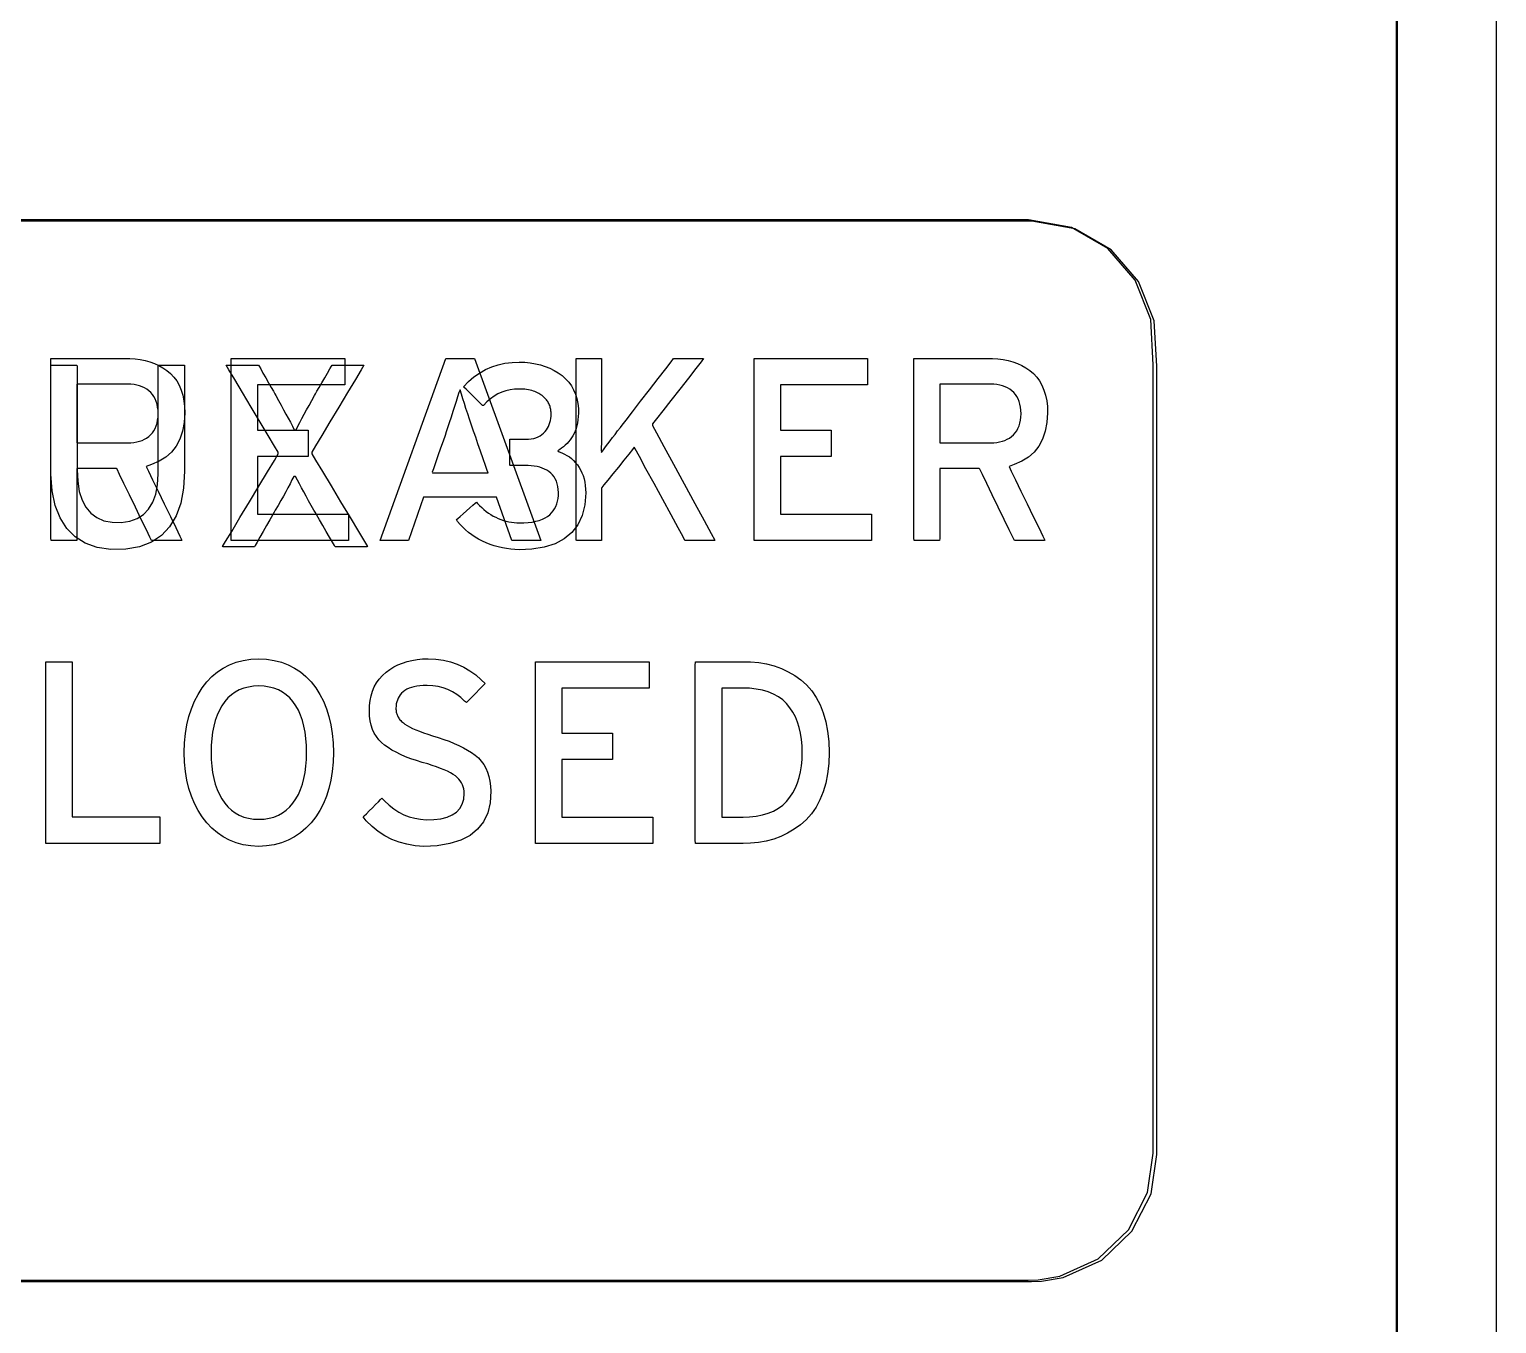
# Model space of a CAD drawing. Extents: x 1 to 47.7, y 0.2 to 35.
# Drawn here: x 17.437 to 18.378, y 11.806 to 12.637 of the extents above; entities that cross this region are included whole.
import ezdxf

# ---------------------------------------------------------------- set-up
doc = ezdxf.new("R2010")
doc.units = 0
doc.header["$MEASUREMENT"] = 0
for name, color, linetype in [('4_1__5U__UP_TO_TWO_IO_BOAR', 7, 'CONTINUOUS'), ('4_2__5U__FRONT_PANEL_W_24_', 7, 'CONTINUOUS'), ('5_1___24__TARGET_LEDS___12', 7, 'CONTINUOUS')]:
    doc.layers.add(name, color=color, linetype=linetype)

msp = doc.modelspace()

# ---------------------------------------------------------------- linework, layer by layer
at = {"layer": '4_1__5U__UP_TO_TWO_IO_BOAR'}
for points in [[(18.37807, 11.77544), (18.37807, 11.84811), (18.37807, 11.92238), (18.37807, 11.99807), (18.37807, 12.07504), (18.37807, 12.15312), (18.37807, 12.23216), (18.37807, 12.31199), (18.37807, 12.4734), (18.37807, 12.63609), (18.37807, 12.79877), (18.37807, 12.96018), (18.37807, 13.04002), (18.37807, 13.11905), (18.37807, 13.19713), (18.37807, 13.2741), (18.37807, 13.3498), (18.37807, 13.42406), (18.37807, 13.49673)], [(17.23289, 11.83355), (17.43967, 11.83355), (17.64644, 11.83355), (17.74355, 11.83355), (17.83311, 11.83355), (17.91262, 11.83355), (17.97956, 11.83355), (18.03142, 11.83355), (18.06568, 11.83355), (18.07983, 11.83355), (18.08621, 11.83378), (18.10005, 11.83607), (18.12478, 11.84721), (18.14416, 11.86569), (18.15646, 11.88976), (18.16006, 11.91504), (18.16006, 11.92441), (18.16006, 11.9415), (18.16006, 11.99479), (18.16006, 12.06674), (18.16006, 12.14919), (18.16006, 12.31292), (18.16006, 12.37788), (18.16006, 12.42067), (18.15843, 12.44965), (18.14847, 12.475), (18.13094, 12.49525), (18.10756, 12.50867), (18.08006, 12.51352), (18.08006, 12.51352), (18.06899, 12.51352), (18.03745, 12.51352), (17.98795, 12.51352), (17.92301, 12.51352), (17.84514, 12.51352), (17.75686, 12.51352), (17.55912, 12.51352), (17.34987, 12.51352)], [(17.56654, 12.30887), (17.56654, 12.42549), (17.63932, 12.42549), (17.63932, 12.40857), (17.58344, 12.40857), (17.58344, 12.37958), (17.6159, 12.37958), (17.6159, 12.36267), (17.58344, 12.36267), (17.58344, 12.32579), (17.64176, 12.32579), (17.64176, 12.30887), (17.56654, 12.30887)], [(17.74638, 12.30887), (17.73661, 12.33655), (17.6899, 12.33655), (17.68022, 12.30887), (17.66207, 12.30887), (17.70406, 12.42549), (17.72262, 12.42549), (17.7651, 12.30887), (17.74638, 12.30887)], [(17.90183, 12.30887), (17.90183, 12.42549), (17.97461, 12.42549), (17.97461, 12.40857), (17.91873, 12.40857), (17.91873, 12.37958), (17.95119, 12.37958), (17.95119, 12.36267), (17.91873, 12.36267), (17.91873, 12.32579), (17.97705, 12.32579), (17.97705, 12.30887), (17.90183, 12.30887)], [(17.44756, 12.11443), (17.44756, 12.23105), (17.46446, 12.23105), (17.46446, 12.13151), (17.52082, 12.13151), (17.52082, 12.11443), (17.44756, 12.11443)], [(17.76169, 12.11443), (17.76169, 12.23105), (17.83447, 12.23105), (17.83447, 12.21412), (17.77859, 12.21412), (17.77859, 12.18514), (17.81105, 12.18514), (17.81105, 12.16823), (17.77859, 12.16823), (17.77859, 12.13135), (17.83691, 12.13135), (17.83691, 12.11443), (17.76169, 12.11443)]]:
    msp.add_lwpolyline(points, dxfattribs=at)
for points in [[(17.53673, 12.39062), (17.5363, 12.38443), (17.53523, 12.37883), (17.53352, 12.37382), (17.53116, 12.36939), (17.52817, 12.36555), (17.52453, 12.3623), (17.52025, 12.35964), (17.51532, 12.35756), (17.51197, 12.35629), (17.5134, 12.35335), (17.51609, 12.34778), (17.51963, 12.34048), (17.52357, 12.33233), (17.5275, 12.32422), (17.53097, 12.31704), (17.53357, 12.31167), (17.53486, 12.30901), (17.53453, 12.30887), (17.53289, 12.30887), (17.53031, 12.30887), (17.52715, 12.30887), (17.52377, 12.30887), (17.52054, 12.30887), (17.51782, 12.30887), (17.51598, 12.30887), (17.51537, 12.30889), (17.5144, 12.31089), (17.51208, 12.31568), (17.50884, 12.32237), (17.50508, 12.33013), (17.50123, 12.33807), (17.4977, 12.34536), (17.49491, 12.35112), (17.49327, 12.35449), (17.49281, 12.35502), (17.49109, 12.35502), (17.488, 12.35502), (17.48402, 12.35502), (17.47964, 12.35502), (17.47532, 12.35502), (17.47154, 12.35502), (17.46878, 12.35502), (17.46751, 12.35502), (17.46748, 12.35386), (17.46748, 12.34975), (17.46748, 12.34349), (17.46748, 12.33594), (17.46748, 12.32796), (17.46748, 12.32041), (17.46748, 12.31415), (17.46748, 12.31004), (17.46745, 12.30887), (17.46663, 12.30887), (17.46484, 12.30887), (17.46238, 12.30887), (17.45958, 12.30887), (17.45673, 12.30887), (17.45416, 12.30887), (17.45215, 12.30887), (17.45103, 12.30887), (17.4509, 12.31021), (17.4509, 12.31874), (17.4509, 12.33329), (17.4509, 12.3517), (17.4509, 12.37178), (17.4509, 12.39137), (17.4509, 12.40829), (17.4509, 12.42038), (17.4509, 12.42545), (17.45243, 12.42549), (17.45709, 12.42549), (17.46397, 12.42549), (17.47216, 12.42549), (17.48072, 12.42549), (17.48873, 12.42549), (17.49528, 12.42549), (17.49944, 12.42549), (17.5014, 12.42548), (17.50485, 12.42531), (17.50817, 12.42491), (17.51135, 12.4243), (17.5144, 12.42345), (17.51731, 12.42239), (17.52009, 12.42111), (17.52273, 12.4196), (17.52523, 12.41787), (17.52759, 12.41588), (17.5297, 12.41363), (17.53154, 12.41111), (17.53309, 12.40834), (17.53438, 12.40531), (17.53538, 12.40202), (17.53611, 12.39848), (17.53656, 12.39468)], [(17.85752, 12.30887), (17.85633, 12.31105), (17.85317, 12.31687), (17.84862, 12.32525), (17.84327, 12.33509), (17.83771, 12.34532), (17.83252, 12.35486), (17.82831, 12.36262), (17.82565, 12.36751), (17.82497, 12.36856), (17.8238, 12.36711), (17.82146, 12.3642), (17.81833, 12.36031), (17.8148, 12.35592), (17.81124, 12.35149), (17.80803, 12.34749), (17.80556, 12.34442), (17.8042, 12.34273), (17.80405, 12.34213), (17.80405, 12.33965), (17.80405, 12.33548), (17.80405, 12.33021), (17.80405, 12.32447), (17.80405, 12.31885), (17.80405, 12.31398), (17.80405, 12.31046), (17.80405, 12.3089), (17.80361, 12.30887), (17.80213, 12.30887), (17.79992, 12.30887), (17.79726, 12.30887), (17.79445, 12.30887), (17.79178, 12.30887), (17.78957, 12.30887), (17.7881, 12.30887), (17.78765, 12.30896), (17.78765, 12.31436), (17.78765, 12.32656), (17.78765, 12.34344), (17.78765, 12.36288), (17.78765, 12.38278), (17.78765, 12.40102), (17.78765, 12.41548), (17.78765, 12.42405), (17.78777, 12.42549), (17.78883, 12.42549), (17.79077, 12.42549), (17.79327, 12.42549), (17.79606, 12.42549), (17.79882, 12.42549), (17.80127, 12.42549), (17.8031, 12.42549), (17.80401, 12.42549), (17.80406, 12.42473), (17.80406, 12.42146), (17.80406, 12.41627), (17.80406, 12.40989), (17.80406, 12.40304), (17.80406, 12.39646), (17.80406, 12.39086), (17.80406, 12.38696), (17.80406, 12.3855), (17.80406, 12.38303), (17.80405, 12.38058), (17.80403, 12.37816), (17.80399, 12.37577), (17.80396, 12.3734), (17.80391, 12.37105), (17.80385, 12.36873), (17.80379, 12.36644), (17.80408, 12.3653), (17.80533, 12.36704), (17.80665, 12.36886), (17.80805, 12.37075), (17.80951, 12.37272), (17.81104, 12.37476), (17.81264, 12.37687), (17.81432, 12.37907), (17.81606, 12.38133), (17.81724, 12.38286), (17.8197, 12.38603), (17.82384, 12.39138), (17.82907, 12.39813), (17.83478, 12.4055), (17.84035, 12.4127), (17.84519, 12.41894), (17.84869, 12.42346), (17.85023, 12.42546), (17.85078, 12.42549), (17.85251, 12.42549), (17.85511, 12.42549), (17.85823, 12.42549), (17.86153, 12.42549), (17.86466, 12.42549), (17.86726, 12.42549), (17.86898, 12.42549), (17.86948, 12.42546), (17.86795, 12.4235), (17.86448, 12.41907), (17.85969, 12.41295), (17.85417, 12.40589), (17.84851, 12.39867), (17.84334, 12.39205), (17.83923, 12.3868), (17.83679, 12.38369), (17.83667, 12.38265), (17.83928, 12.37784), (17.84404, 12.36908), (17.85021, 12.35772), (17.85706, 12.34511), (17.86386, 12.3326), (17.86988, 12.32153), (17.87437, 12.31325), (17.87662, 12.30911), (17.87638, 12.30887), (17.87481, 12.30887), (17.87231, 12.30887), (17.86925, 12.30887), (17.86595, 12.30887), (17.86279, 12.30887), (17.86009, 12.30887), (17.85822, 12.30887)], [(18.09012, 12.39062), (18.08969, 12.38443), (18.08862, 12.37883), (18.0869, 12.37382), (18.08455, 12.36939), (18.08155, 12.36555), (18.07791, 12.3623), (18.07363, 12.35964), (18.06871, 12.35756), (18.06536, 12.35629), (18.06678, 12.35335), (18.06948, 12.34778), (18.07301, 12.34048), (18.07696, 12.33233), (18.08088, 12.32422), (18.08436, 12.31704), (18.08696, 12.31167), (18.08824, 12.30901), (18.08792, 12.30887), (18.08628, 12.30887), (18.08369, 12.30887), (18.08053, 12.30887), (18.07715, 12.30887), (18.07393, 12.30887), (18.07121, 12.30887), (18.06937, 12.30887), (18.06876, 12.30889), (18.06779, 12.31089), (18.06547, 12.31568), (18.06222, 12.32237), (18.05847, 12.33013), (18.05461, 12.33807), (18.05108, 12.34536), (18.04829, 12.35112), (18.04666, 12.35449), (18.0462, 12.35502), (18.04447, 12.35502), (18.04138, 12.35502), (18.03741, 12.35502), (18.03303, 12.35502), (18.02871, 12.35502), (18.02493, 12.35502), (18.02216, 12.35502), (18.02089, 12.35502), (18.02086, 12.35386), (18.02086, 12.34975), (18.02086, 12.34349), (18.02086, 12.33594), (18.02086, 12.32796), (18.02086, 12.32041), (18.02086, 12.31415), (18.02086, 12.31004), (18.02084, 12.30887), (18.02001, 12.30887), (18.01822, 12.30887), (18.01577, 12.30887), (18.01297, 12.30887), (18.01012, 12.30887), (18.00754, 12.30887), (18.00554, 12.30887), (18.00442, 12.30887), (18.00429, 12.31021), (18.00429, 12.31874), (18.00429, 12.33329), (18.00429, 12.3517), (18.00429, 12.37178), (18.00429, 12.39137), (18.00429, 12.40829), (18.00429, 12.42038), (18.00429, 12.42545), (18.00582, 12.42549), (18.01048, 12.42549), (18.01736, 12.42549), (18.02554, 12.42549), (18.0341, 12.42549), (18.04212, 12.42549), (18.04867, 12.42549), (18.05282, 12.42549), (18.05478, 12.42548), (18.05824, 12.42531), (18.06155, 12.42491), (18.06474, 12.4243), (18.06778, 12.42345), (18.07069, 12.42239), (18.07347, 12.42111), (18.07611, 12.4196), (18.07862, 12.41787), (18.08098, 12.41588), (18.08309, 12.41363), (18.08492, 12.41111), (18.08648, 12.40834), (18.08776, 12.40531), (18.08877, 12.40202), (18.08949, 12.39848), (18.08994, 12.39468)], [(17.51967, 12.39013), (17.51956, 12.39229), (17.51931, 12.39432), (17.51893, 12.39621), (17.51841, 12.39797), (17.51776, 12.3996), (17.51696, 12.40109), (17.51603, 12.40245), (17.51496, 12.40368), (17.51375, 12.4048), (17.51242, 12.40582), (17.51098, 12.40669), (17.50944, 12.40743), (17.50779, 12.40803), (17.50603, 12.40849), (17.50417, 12.40882), (17.5022, 12.40901), (17.50041, 12.40906), (17.49878, 12.40906), (17.49513, 12.40906), (17.4901, 12.40906), (17.48437, 12.40906), (17.4786, 12.40906), (17.47343, 12.40906), (17.46954, 12.40906), (17.46759, 12.40906), (17.46748, 12.40829), (17.46748, 12.40502), (17.46748, 12.39987), (17.46748, 12.39358), (17.46748, 12.38692), (17.46748, 12.38064), (17.46748, 12.37548), (17.46748, 12.37221), (17.46759, 12.37145), (17.46954, 12.37145), (17.47343, 12.37145), (17.4786, 12.37145), (17.48437, 12.37145), (17.4901, 12.37145), (17.49513, 12.37145), (17.49878, 12.37145), (17.50041, 12.37145), (17.50218, 12.37149), (17.50411, 12.37167), (17.50595, 12.37198), (17.50768, 12.37242), (17.50931, 12.37299), (17.51084, 12.37369), (17.51226, 12.37452), (17.51359, 12.37549), (17.51481, 12.37658), (17.51592, 12.37779), (17.51688, 12.37914), (17.5177, 12.38063), (17.51838, 12.38225), (17.51891, 12.38401), (17.51931, 12.38592), (17.51956, 12.38795)], [(17.72188, 12.37902), (17.72058, 12.38285), (17.71935, 12.38653), (17.71818, 12.39006), (17.71707, 12.39342), (17.71602, 12.39664), (17.71504, 12.3997), (17.71412, 12.4026), (17.71326, 12.40535), (17.71248, 12.40375), (17.71165, 12.40093), (17.71074, 12.39793), (17.70976, 12.39477), (17.7087, 12.39144), (17.70757, 12.38795), (17.70637, 12.38428), (17.70508, 12.38044), (17.70441, 12.37845), (17.70363, 12.37621), (17.70234, 12.37251), (17.70075, 12.36794), (17.69907, 12.36308), (17.69748, 12.35851), (17.69619, 12.35481), (17.69541, 12.35257), (17.69552, 12.35216), (17.69806, 12.35216), (17.70271, 12.35216), (17.7087, 12.35216), (17.71523, 12.35216), (17.72152, 12.35216), (17.7268, 12.35216), (17.73028, 12.35216), (17.73123, 12.35221), (17.7307, 12.35372), (17.72958, 12.35692), (17.72808, 12.36124), (17.72639, 12.36608), (17.72472, 12.37087), (17.72328, 12.37501), (17.72227, 12.37792)], [(18.07305, 12.39013), (18.07294, 12.39229), (18.0727, 12.39432), (18.07232, 12.39621), (18.0718, 12.39797), (18.07114, 12.3996), (18.07035, 12.40109), (18.06941, 12.40245), (18.06834, 12.40368), (18.06713, 12.4048), (18.0658, 12.40582), (18.06436, 12.40669), (18.06282, 12.40743), (18.06117, 12.40803), (18.05942, 12.40849), (18.05756, 12.40882), (18.05559, 12.40901), (18.05379, 12.40906), (18.05217, 12.40906), (18.04851, 12.40906), (18.04349, 12.40906), (18.03776, 12.40906), (18.03198, 12.40906), (18.02682, 12.40906), (18.02293, 12.40906), (18.02097, 12.40906), (18.02086, 12.40829), (18.02086, 12.40502), (18.02086, 12.39987), (18.02086, 12.39358), (18.02086, 12.38692), (18.02086, 12.38064), (18.02086, 12.37548), (18.02086, 12.37221), (18.02097, 12.37145), (18.02293, 12.37145), (18.02682, 12.37145), (18.03198, 12.37145), (18.03776, 12.37145), (18.04349, 12.37145), (18.04851, 12.37145), (18.05217, 12.37145), (18.05379, 12.37145), (18.05556, 12.37149), (18.0575, 12.37167), (18.05933, 12.37198), (18.06107, 12.37242), (18.0627, 12.37299), (18.06422, 12.37369), (18.06565, 12.37452), (18.06697, 12.37549), (18.0682, 12.37658), (18.0693, 12.37779), (18.07026, 12.37914), (18.07108, 12.38063), (18.07176, 12.38225), (18.0723, 12.38401), (18.07269, 12.38592), (18.07294, 12.38795)], [(17.63203, 12.17278), (17.63182, 12.16657), (17.63127, 12.16066), (17.63037, 12.15505), (17.62913, 12.14974), (17.62754, 12.14474), (17.62561, 12.14003), (17.62333, 12.13562), (17.6207, 12.13151), (17.61772, 12.12767), (17.61444, 12.12421), (17.61089, 12.1212), (17.60708, 12.11864), (17.60301, 12.11652), (17.59868, 12.11486), (17.59408, 12.11364), (17.58923, 12.11288), (17.58411, 12.11256), (17.57903, 12.11288), (17.57422, 12.11364), (17.56967, 12.11486), (17.56539, 12.11652), (17.56138, 12.11864), (17.55763, 12.1212), (17.55415, 12.12421), (17.55093, 12.12767), (17.54795, 12.13151), (17.54526, 12.13562), (17.54293, 12.14003), (17.54095, 12.14474), (17.53932, 12.14974), (17.53805, 12.15505), (17.53713, 12.16066), (17.53656, 12.16657), (17.53635, 12.17278), (17.53656, 12.17899), (17.53713, 12.18491), (17.53805, 12.19053), (17.53932, 12.19586), (17.54095, 12.2009), (17.54293, 12.20565), (17.54526, 12.2101), (17.54795, 12.21426), (17.55093, 12.2181), (17.55415, 12.22151), (17.55763, 12.22447), (17.56138, 12.22699), (17.56539, 12.22906), (17.56967, 12.23069), (17.57422, 12.23188), (17.57903, 12.23262), (17.58411, 12.23292), (17.58923, 12.23262), (17.59408, 12.23188), (17.59868, 12.23069), (17.60301, 12.22906), (17.60708, 12.22699), (17.61089, 12.22447), (17.61444, 12.22151), (17.61772, 12.2181), (17.6207, 12.21426), (17.62333, 12.2101), (17.62561, 12.20565), (17.62754, 12.2009), (17.62913, 12.19586), (17.63037, 12.19053), (17.63127, 12.18491), (17.63182, 12.17899)], [(17.73302, 12.14791), (17.73255, 12.14055), (17.73098, 12.13405), (17.72831, 12.1284), (17.72456, 12.12362), (17.7197, 12.11968), (17.71375, 12.11661), (17.70671, 12.11439), (17.69857, 12.11303), (17.69009, 12.11259), (17.68453, 12.11303), (17.67924, 12.11393), (17.67422, 12.11529), (17.66947, 12.1171), (17.66498, 12.11937), (17.66076, 12.1221), (17.65681, 12.12528), (17.65313, 12.12892), (17.65105, 12.13147), (17.65179, 12.1322), (17.65317, 12.13358), (17.65498, 12.13538), (17.65701, 12.1374), (17.65904, 12.13943), (17.66087, 12.14125), (17.66227, 12.14265), (17.66304, 12.14342), (17.66476, 12.14178), (17.66771, 12.13904), (17.67078, 12.13666), (17.67396, 12.13462), (17.67726, 12.13293), (17.68068, 12.13159), (17.68421, 12.13059), (17.68786, 12.12995), (17.69162, 12.12966), (17.69641, 12.12977), (17.70096, 12.13032), (17.70492, 12.13131), (17.70826, 12.13274), (17.71101, 12.13461), (17.71315, 12.13692), (17.71469, 12.13967), (17.71562, 12.14285), (17.71596, 12.14648), (17.71589, 12.14808), (17.71568, 12.14951), (17.71533, 12.15087), (17.71484, 12.15218), (17.71421, 12.15342), (17.71343, 12.15461), (17.71252, 12.15573), (17.71146, 12.15679), (17.71024, 12.1578), (17.70878, 12.15879), (17.7071, 12.15977), (17.70521, 12.16074), (17.7031, 12.1617), (17.70077, 12.16265), (17.69823, 12.16359), (17.69548, 12.16452), (17.6925, 12.16544), (17.68907, 12.16643), (17.68524, 12.16761), (17.68164, 12.16884), (17.67826, 12.17014), (17.67513, 12.17151), (17.67222, 12.17293), (17.66954, 12.17441), (17.6671, 12.17595), (17.66489, 12.17756), (17.66289, 12.17921), (17.66112, 12.18101), (17.65958, 12.18302), (17.65826, 12.18524), (17.65717, 12.18767), (17.65631, 12.1903), (17.65568, 12.19314), (17.65527, 12.19619), (17.65509, 12.19945), (17.65518, 12.20286), (17.65554, 12.20613), (17.65618, 12.20923), (17.6571, 12.21216), (17.65829, 12.21492), (17.65975, 12.21751), (17.66149, 12.21993), (17.66351, 12.22218), (17.6658, 12.22426), (17.66821, 12.22607), (17.67076, 12.22766), (17.67346, 12.22904), (17.6763, 12.23021), (17.67929, 12.23117), (17.68243, 12.23192), (17.6857, 12.23247), (17.68913, 12.2328), (17.69284, 12.23291), (17.6978, 12.23264), (17.70257, 12.23196), (17.70713, 12.23089), (17.71149, 12.22941), (17.71565, 12.22754), (17.7196, 12.22527), (17.72336, 12.22259), (17.72691, 12.21952), (17.72929, 12.21704), (17.72864, 12.21637), (17.72733, 12.21501), (17.72557, 12.21319), (17.72358, 12.21112), (17.72156, 12.20904), (17.71973, 12.20714), (17.71829, 12.20565), (17.71746, 12.20479), (17.71622, 12.20584), (17.71376, 12.20809), (17.71115, 12.21006), (17.70838, 12.21174), (17.70546, 12.21313), (17.70238, 12.21423), (17.69915, 12.21505), (17.69576, 12.21558), (17.69221, 12.21582), (17.68954, 12.21579), (17.68746, 12.21564), (17.68553, 12.21538), (17.68373, 12.21504), (17.68206, 12.21459), (17.68054, 12.21404), (17.67915, 12.21339), (17.67791, 12.21265), (17.6768, 12.21181), (17.67582, 12.21085), (17.67495, 12.20983), (17.6742, 12.20876), (17.67357, 12.20764), (17.67305, 12.20647), (17.67265, 12.20524), (17.67237, 12.20397), (17.6722, 12.20264), (17.67215, 12.20129), (17.67216, 12.20061), (17.67221, 12.19996), (17.67228, 12.19933), (17.67238, 12.19872), (17.67252, 12.19813), (17.67267, 12.19756), (17.67286, 12.19701), (17.67308, 12.19649), (17.67332, 12.19597), (17.6736, 12.19542), (17.67393, 12.19487), (17.67431, 12.19434), (17.67474, 12.1938), (17.67521, 12.19328), (17.67573, 12.19276), (17.67629, 12.19225), (17.6769, 12.19174), (17.67782, 12.19106), (17.67925, 12.19015), (17.6809, 12.18922), (17.68279, 12.18829), (17.6849, 12.18735), (17.68724, 12.1864), (17.6898, 12.18545), (17.6926, 12.18448), (17.69562, 12.18351), (17.69918, 12.18243), (17.70281, 12.18125), (17.70625, 12.17999), (17.70951, 12.17867), (17.71257, 12.17728), (17.71544, 12.17583), (17.71812, 12.17431), (17.72061, 12.17272), (17.7229, 12.17106), (17.725, 12.16929), (17.72685, 12.16733), (17.72845, 12.16516), (17.72982, 12.16279), (17.73095, 12.16021), (17.73183, 12.15744), (17.73247, 12.15447), (17.73286, 12.15129)], [(17.94998, 12.17274), (17.94968, 12.16573), (17.94895, 12.15919), (17.94777, 12.15312), (17.94615, 12.14751), (17.94409, 12.14237), (17.94159, 12.13769), (17.93865, 12.13347), (17.93527, 12.12972), (17.93151, 12.12644), (17.92753, 12.12358), (17.92336, 12.1211), (17.91899, 12.11902), (17.91442, 12.11732), (17.90966, 12.11602), (17.90469, 12.1151), (17.89952, 12.11457), (17.89491, 12.11443), (17.89339, 12.11443), (17.88998, 12.11443), (17.88529, 12.11443), (17.87994, 12.11443), (17.87454, 12.11443), (17.86971, 12.11443), (17.86608, 12.11443), (17.86425, 12.11443), (17.86415, 12.1168), (17.86415, 12.12694), (17.86415, 12.14292), (17.86415, 12.16241), (17.86415, 12.18306), (17.86415, 12.20255), (17.86415, 12.21854), (17.86415, 12.22867), (17.86425, 12.23105), (17.86608, 12.23105), (17.86971, 12.23105), (17.87454, 12.23105), (17.87994, 12.23105), (17.88529, 12.23105), (17.88998, 12.23105), (17.89339, 12.23105), (17.89491, 12.23105), (17.89961, 12.23095), (17.90487, 12.23048), (17.9099, 12.22961), (17.91472, 12.22835), (17.91933, 12.2267), (17.92371, 12.22466), (17.92788, 12.22223), (17.93184, 12.2194), (17.93555, 12.21614), (17.93887, 12.21238), (17.94175, 12.20814), (17.94421, 12.20342), (17.94623, 12.19824), (17.94781, 12.19257), (17.94897, 12.18643), (17.94969, 12.17982)], [(17.6148, 12.17278), (17.61469, 12.17736), (17.61437, 12.1817), (17.61384, 12.18581), (17.61309, 12.18968), (17.61213, 12.19332), (17.61095, 12.19672), (17.60956, 12.19988), (17.60795, 12.2028), (17.60612, 12.20545), (17.60408, 12.20778), (17.60184, 12.20979), (17.59939, 12.21151), (17.59674, 12.21292), (17.59389, 12.21402), (17.59083, 12.21482), (17.58757, 12.21532), (17.58411, 12.21551), (17.58071, 12.21532), (17.57752, 12.21482), (17.57451, 12.21402), (17.5717, 12.21292), (17.56909, 12.21151), (17.56667, 12.20979), (17.56444, 12.20778), (17.56241, 12.20545), (17.56057, 12.2028), (17.55893, 12.19988), (17.55751, 12.19672), (17.55631, 12.19332), (17.55532, 12.18968), (17.55456, 12.18581), (17.55401, 12.1817), (17.55368, 12.17736), (17.55358, 12.17278), (17.55368, 12.16825), (17.55401, 12.16396), (17.55456, 12.15989), (17.55532, 12.15606), (17.55631, 12.15247), (17.55751, 12.1491), (17.55893, 12.14597), (17.56057, 12.14307), (17.56241, 12.14036), (17.56444, 12.13793), (17.56667, 12.13581), (17.56909, 12.13403), (17.5717, 12.13256), (17.57451, 12.13143), (17.57752, 12.13061), (17.58071, 12.13013), (17.58411, 12.12996), (17.58757, 12.13013), (17.59083, 12.13061), (17.59389, 12.13143), (17.59674, 12.13256), (17.59939, 12.13403), (17.60184, 12.13581), (17.60408, 12.13793), (17.60612, 12.14036), (17.60795, 12.14307), (17.60956, 12.14597), (17.61095, 12.1491), (17.61213, 12.15247), (17.61309, 12.15606), (17.61384, 12.15989), (17.61437, 12.16396), (17.61469, 12.16825)], [(17.93275, 12.17274), (17.93263, 12.17709), (17.93226, 12.18124), (17.93164, 12.18516), (17.93078, 12.18887), (17.92967, 12.19237), (17.92832, 12.19565), (17.92672, 12.19871), (17.92487, 12.20156), (17.92272, 12.20419), (17.92024, 12.20652), (17.91745, 12.20855), (17.91435, 12.21026), (17.91095, 12.21165), (17.90724, 12.21274), (17.90321, 12.21351), (17.89888, 12.21398), (17.89491, 12.21412), (17.89423, 12.21412), (17.89269, 12.21412), (17.89058, 12.21412), (17.88816, 12.21412), (17.88573, 12.21412), (17.88356, 12.21412), (17.88192, 12.21412), (17.8811, 12.21412), (17.88105, 12.21244), (17.88105, 12.20524), (17.88105, 12.1939), (17.88105, 12.18007), (17.88105, 12.16541), (17.88105, 12.15157), (17.88105, 12.14023), (17.88105, 12.13303), (17.8811, 12.13135), (17.88192, 12.13135), (17.88356, 12.13135), (17.88573, 12.13135), (17.88816, 12.13135), (17.89058, 12.13135), (17.89269, 12.13135), (17.89423, 12.13135), (17.89491, 12.13135), (17.89888, 12.1315), (17.90321, 12.13197), (17.90724, 12.13276), (17.91095, 12.13387), (17.91435, 12.13529), (17.91745, 12.13704), (17.92024, 12.13911), (17.92272, 12.14149), (17.92487, 12.14415), (17.92672, 12.14699), (17.92832, 12.15005), (17.92967, 12.15331), (17.93078, 12.15677), (17.93164, 12.16045), (17.93226, 12.16434), (17.93263, 12.16843)]]:
    msp.add_lwpolyline(points, close=True, dxfattribs=at)
at = {"layer": '4_2__5U__FRONT_PANEL_W_24_'}
for points in [[(18.31391, 10.65357), (18.31391, 10.76847), (18.31391, 10.8853), (18.31391, 11.00383), (18.31391, 11.1238), (18.31391, 11.24498), (18.31391, 11.49), (18.31391, 11.73695), (18.31391, 11.9839), (18.31391, 12.22892), (18.31391, 12.3501), (18.31391, 12.47007), (18.31391, 12.58859), (18.31391, 12.70543), (18.31391, 12.82033), (18.31391, 12.93306), (18.31391, 13.04337), (18.31391, 13.15103), (18.31391, 13.25579), (18.31391, 13.30701), (18.31391, 13.35741), (18.31391, 13.40697), (18.31391, 13.45565), (18.31391, 13.50343)], [(17.23068, 11.83441), (17.43746, 11.83441), (17.64423, 11.83441), (17.74134, 11.83441), (17.8309, 11.83441), (17.91041, 11.83441), (17.97735, 11.83441), (18.02921, 11.83441), (18.06347, 11.83441), (18.07762, 11.83441), (18.084, 11.83464), (18.09784, 11.83693), (18.12257, 11.84807), (18.14195, 11.86654), (18.15425, 11.89061), (18.15785, 11.9159), (18.15785, 11.92527), (18.15785, 11.94236), (18.15785, 11.99565), (18.15785, 12.0676), (18.15785, 12.15005), (18.15785, 12.31377), (18.15785, 12.37873), (18.15785, 12.42152), (18.15622, 12.4505), (18.14626, 12.47586), (18.12873, 12.4961), (18.10535, 12.50951), (18.07785, 12.51437), (18.07785, 12.51437), (18.06678, 12.51437), (18.03524, 12.51437), (17.98574, 12.51437), (17.9208, 12.51437), (17.84293, 12.51437), (17.75465, 12.51437), (17.55691, 12.51437), (17.34767, 12.51437)]]:
    msp.add_lwpolyline(points, dxfattribs=at)
for points in [[(17.7939, 12.33935), (17.79324, 12.33162), (17.79153, 12.32481), (17.78877, 12.31892), (17.78496, 12.31395), (17.78011, 12.30989), (17.77421, 12.30675), (17.76726, 12.30454), (17.75926, 12.30323), (17.75118, 12.30286), (17.74844, 12.30299), (17.74573, 12.30324), (17.74305, 12.30362), (17.7404, 12.30411), (17.73778, 12.30472), (17.73519, 12.30546), (17.73263, 12.30631), (17.7301, 12.30728), (17.7276, 12.30839), (17.72519, 12.30962), (17.7229, 12.31095), (17.72073, 12.31238), (17.71868, 12.31391), (17.71676, 12.31555), (17.71495, 12.31728), (17.71327, 12.31911), (17.71172, 12.32104), (17.71097, 12.32226), (17.71178, 12.32297), (17.71327, 12.32427), (17.7152, 12.32595), (17.71735, 12.32783), (17.71951, 12.32971), (17.72144, 12.33139), (17.72292, 12.33269), (17.72373, 12.3334), (17.72454, 12.33263), (17.72584, 12.33121), (17.72717, 12.32987), (17.72856, 12.32862), (17.72999, 12.32746), (17.73146, 12.32638), (17.73297, 12.32539), (17.73453, 12.32448), (17.73613, 12.32366), (17.7378, 12.32292), (17.73948, 12.32227), (17.74116, 12.3217), (17.74285, 12.32122), (17.74454, 12.32083), (17.74624, 12.32052), (17.74793, 12.32029), (17.74964, 12.32015), (17.75134, 12.3201), (17.75414, 12.32014), (17.75693, 12.32033), (17.75952, 12.32064), (17.76191, 12.32109), (17.7641, 12.32167), (17.76608, 12.32238), (17.76787, 12.32323), (17.76945, 12.32421), (17.77083, 12.32532), (17.77201, 12.32649), (17.77305, 12.32777), (17.77394, 12.32916), (17.7747, 12.33064), (17.77531, 12.33224), (17.77578, 12.33393), (17.77611, 12.33573), (17.7763, 12.33763), (17.77635, 12.33964), (17.77623, 12.34161), (17.77597, 12.34346), (17.77557, 12.34518), (17.77504, 12.34679), (17.77437, 12.34827), (17.77356, 12.34964), (17.77262, 12.35088), (17.77154, 12.352), (17.77031, 12.35299), (17.76896, 12.35385), (17.76752, 12.3546), (17.76599, 12.35525), (17.76437, 12.35579), (17.76266, 12.35622), (17.76087, 12.35654), (17.75898, 12.35676), (17.75701, 12.35688), (17.75577, 12.35689), (17.75511, 12.35689), (17.7539, 12.35689), (17.75232, 12.35689), (17.75056, 12.35689), (17.74879, 12.35689), (17.74722, 12.35689), (17.746, 12.35689), (17.74534, 12.35689), (17.74527, 12.3571), (17.74527, 12.3583), (17.74527, 12.36034), (17.74527, 12.36293), (17.74527, 12.36576), (17.74527, 12.36855), (17.74527, 12.37101), (17.74527, 12.37284), (17.74527, 12.37375), (17.74546, 12.37381), (17.74629, 12.37381), (17.7476, 12.37381), (17.74923, 12.37381), (17.75099, 12.37381), (17.75269, 12.37381), (17.75416, 12.37381), (17.75522, 12.37381), (17.75569, 12.37381), (17.75722, 12.37385), (17.7589, 12.37402), (17.76048, 12.37431), (17.76195, 12.37472), (17.76332, 12.37526), (17.76459, 12.37592), (17.76576, 12.3767), (17.76682, 12.37761), (17.76778, 12.37863), (17.76861, 12.37969), (17.76933, 12.38081), (17.76996, 12.38197), (17.77049, 12.38319), (17.77092, 12.38446), (17.77126, 12.38578), (17.77149, 12.38715), (17.77162, 12.38858), (17.77166, 12.38993), (17.77165, 12.3905), (17.77161, 12.39109), (17.77156, 12.39169), (17.77148, 12.39229), (17.77139, 12.3929), (17.77127, 12.39352), (17.77114, 12.39415), (17.77098, 12.39478), (17.77079, 12.39543), (17.77051, 12.39606), (17.7702, 12.39668), (17.76986, 12.39729), (17.76948, 12.39788), (17.76907, 12.39846), (17.76862, 12.39902), (17.76814, 12.39957), (17.76762, 12.40011), (17.76707, 12.40065), (17.76648, 12.4012), (17.76585, 12.40172), (17.76518, 12.40222), (17.76447, 12.40269), (17.76372, 12.40314), (17.76293, 12.40357), (17.7621, 12.40397), (17.76122, 12.40434), (17.76029, 12.40468), (17.75929, 12.40497), (17.75823, 12.40522), (17.75712, 12.40544), (17.75596, 12.40562), (17.75474, 12.40576), (17.75347, 12.40587), (17.75214, 12.40593), (17.75076, 12.40596), (17.74826, 12.40587), (17.74543, 12.40551), (17.74269, 12.40487), (17.74004, 12.40397), (17.7375, 12.4028), (17.73506, 12.40136), (17.73271, 12.39965), (17.73046, 12.39767), (17.72831, 12.39542), (17.72768, 12.3954), (17.72659, 12.39648), (17.72494, 12.39811), (17.72295, 12.40006), (17.72083, 12.40214), (17.71881, 12.40413), (17.7171, 12.40582), (17.71591, 12.40699), (17.71547, 12.40742), (17.71872, 12.41075), (17.72216, 12.41369), (17.72578, 12.41623), (17.72958, 12.41838), (17.73356, 12.42014), (17.73772, 12.4215), (17.74207, 12.42246), (17.74659, 12.42303), (17.75114, 12.42321), (17.75477, 12.42308), (17.75825, 12.42273), (17.7616, 12.42219), (17.7648, 12.42143), (17.76787, 12.42047), (17.77079, 12.41929), (17.77358, 12.41791), (17.77622, 12.41633), (17.77872, 12.41453), (17.78098, 12.41253), (17.78297, 12.41035), (17.78468, 12.40799), (17.78612, 12.40545), (17.78728, 12.40273), (17.78818, 12.39983), (17.78879, 12.39675), (17.78914, 12.39349), (17.78918, 12.39055), (17.78905, 12.38832), (17.78883, 12.38621), (17.78852, 12.3842), (17.78812, 12.38232), (17.78763, 12.38055), (17.78706, 12.37889), (17.7864, 12.37735), (17.78564, 12.37592), (17.78479, 12.37458), (17.78387, 12.37331), (17.78289, 12.37211), (17.78186, 12.37097), (17.78077, 12.3699), (17.77963, 12.36889), (17.77843, 12.36795), (17.77719, 12.36708), (17.77588, 12.36627), (17.77681, 12.36567), (17.77857, 12.36503), (17.78025, 12.36427), (17.78185, 12.3634), (17.78336, 12.3624), (17.78478, 12.36129), (17.78612, 12.36005), (17.78738, 12.3587), (17.78855, 12.35723), (17.78964, 12.35568), (17.79061, 12.35403), (17.79146, 12.35226), (17.79218, 12.35038), (17.79277, 12.3484), (17.79324, 12.3463), (17.79359, 12.34409), (17.79381, 12.34178)], [(17.53661, 12.35333), (17.53594, 12.34239), (17.53412, 12.33278), (17.53115, 12.32451), (17.52703, 12.31758), (17.52175, 12.31197), (17.51533, 12.3077), (17.50775, 12.30477), (17.49901, 12.30317), (17.48938, 12.30302), (17.48057, 12.3044), (17.4729, 12.30711), (17.46637, 12.31115), (17.46098, 12.31653), (17.45672, 12.32325), (17.45361, 12.3313), (17.45164, 12.34068), (17.45081, 12.35141), (17.45078, 12.35536), (17.45078, 12.36136), (17.45078, 12.37055), (17.45078, 12.38165), (17.45078, 12.3934), (17.45078, 12.4045), (17.45078, 12.41369), (17.45078, 12.41969), (17.45081, 12.42134), (17.45167, 12.42134), (17.45353, 12.42134), (17.45606, 12.42134), (17.45893, 12.42134), (17.46184, 12.42134), (17.46446, 12.42134), (17.46648, 12.42134), (17.46757, 12.42134), (17.46768, 12.4204), (17.46768, 12.41523), (17.46768, 12.40663), (17.46768, 12.39587), (17.46768, 12.38423), (17.46768, 12.37297), (17.46768, 12.36335), (17.46768, 12.35665), (17.46768, 12.35414), (17.46803, 12.34677), (17.46908, 12.3403), (17.47083, 12.33473), (17.47327, 12.33007), (17.47642, 12.32631), (17.48027, 12.32346), (17.48481, 12.3215), (17.49005, 12.32045), (17.49592, 12.32035), (17.50141, 12.32119), (17.50617, 12.32291), (17.51022, 12.32549), (17.51355, 12.32895), (17.51616, 12.33328), (17.51806, 12.33848), (17.51924, 12.34456), (17.5197, 12.35151), (17.51971, 12.35466), (17.51971, 12.36073), (17.51971, 12.37002), (17.51971, 12.38124), (17.51971, 12.3931), (17.51971, 12.40432), (17.51971, 12.41361), (17.51971, 12.41968), (17.51973, 12.42134), (17.5206, 12.42134), (17.52246, 12.42134), (17.52499, 12.42134), (17.52786, 12.42134), (17.53077, 12.42134), (17.53339, 12.42134), (17.53541, 12.42134), (17.5365, 12.42134), (17.53661, 12.42039), (17.53661, 12.41515), (17.53661, 12.40645), (17.53661, 12.39557), (17.53661, 12.38378), (17.53661, 12.37239), (17.53661, 12.36266), (17.53661, 12.35588)], [(17.63314, 12.30472), (17.63266, 12.30554), (17.6314, 12.30773), (17.62957, 12.31089), (17.62743, 12.31461), (17.62519, 12.31847), (17.6231, 12.32209), (17.6214, 12.32504), (17.62031, 12.32693), (17.61959, 12.3282), (17.61784, 12.33131), (17.61617, 12.3343), (17.61458, 12.33718), (17.61306, 12.33995), (17.61162, 12.3426), (17.61025, 12.34514), (17.60897, 12.34756), (17.60775, 12.34987), (17.60664, 12.34989), (17.60548, 12.34761), (17.60423, 12.3452), (17.60289, 12.34268), (17.60146, 12.34003), (17.59993, 12.33726), (17.59831, 12.33436), (17.59659, 12.33135), (17.59479, 12.3282), (17.59405, 12.32693), (17.59297, 12.32504), (17.59129, 12.32209), (17.58923, 12.31847), (17.58702, 12.31461), (17.5849, 12.31089), (17.5831, 12.30773), (17.58185, 12.30554), (17.58138, 12.30472), (17.58064, 12.30472), (17.57866, 12.30472), (17.5758, 12.30472), (17.57244, 12.30472), (17.56894, 12.30472), (17.56568, 12.30472), (17.56301, 12.30472), (17.5613, 12.30472), (17.56096, 12.30487), (17.56287, 12.30805), (17.56681, 12.31461), (17.57212, 12.32345), (17.57816, 12.3335), (17.58429, 12.34369), (17.58984, 12.35294), (17.59418, 12.36017), (17.59666, 12.36429), (17.59669, 12.36539), (17.59436, 12.36927), (17.59029, 12.37606), (17.58509, 12.38474), (17.57935, 12.39431), (17.57369, 12.40375), (17.56872, 12.41206), (17.56503, 12.41821), (17.56323, 12.4212), (17.56358, 12.42134), (17.56532, 12.42134), (17.56803, 12.42134), (17.57135, 12.42134), (17.5749, 12.42134), (17.57832, 12.42134), (17.58122, 12.42134), (17.58323, 12.42134), (17.58398, 12.42134), (17.58437, 12.42066), (17.5854, 12.41884), (17.58688, 12.41622), (17.58863, 12.41314), (17.59045, 12.40993), (17.59215, 12.40693), (17.59354, 12.40448), (17.59442, 12.40292), (17.59509, 12.40173), (17.59684, 12.39861), (17.59851, 12.3956), (17.60011, 12.3927), (17.60162, 12.3899), (17.60306, 12.38722), (17.60443, 12.38464), (17.60572, 12.38217), (17.60693, 12.37981), (17.60806, 12.37977), (17.60925, 12.38208), (17.61051, 12.38451), (17.61187, 12.38706), (17.6133, 12.38974), (17.61483, 12.39254), (17.61643, 12.39547), (17.61813, 12.39853), (17.6199, 12.40171), (17.62059, 12.40292), (17.62149, 12.40448), (17.6229, 12.40693), (17.62462, 12.40993), (17.62647, 12.41314), (17.62824, 12.41622), (17.62975, 12.41884), (17.63079, 12.42066), (17.63118, 12.42134), (17.63193, 12.42134), (17.63391, 12.42134), (17.63676, 12.42134), (17.64012, 12.42134), (17.64362, 12.42134), (17.64689, 12.42134), (17.64956, 12.42134), (17.65127, 12.42134), (17.65161, 12.4212), (17.64982, 12.41822), (17.64613, 12.41208), (17.64115, 12.4038), (17.63549, 12.39439), (17.62976, 12.38485), (17.62455, 12.37619), (17.62048, 12.36942), (17.61816, 12.36555), (17.61818, 12.36446), (17.62066, 12.36032), (17.625, 12.35307), (17.63056, 12.3438), (17.63668, 12.33358), (17.64272, 12.3235), (17.64803, 12.31463), (17.65197, 12.30806), (17.65388, 12.30487), (17.65354, 12.30472), (17.6518, 12.30472), (17.64909, 12.30472), (17.64577, 12.30472), (17.64222, 12.30472), (17.63881, 12.30472), (17.63591, 12.30472), (17.63389, 12.30472)]]:
    msp.add_lwpolyline(points, close=True, dxfattribs=at)
at = {"layer": '5_1___24__TARGET_LEDS___12'}
for points in [[(18.31421, 14.47452), (18.31421, 8.99937)], [(17.23068, 11.83441), (17.43746, 11.83441), (17.64423, 11.83441), (17.74134, 11.83441), (17.8309, 11.83441), (17.91041, 11.83441), (17.97735, 11.83441), (18.02921, 11.83441), (18.06347, 11.83441), (18.07762, 11.83441), (18.084, 11.83464), (18.09784, 11.83693), (18.12257, 11.84807), (18.14195, 11.86654), (18.15425, 11.89061), (18.15785, 11.9159), (18.15785, 11.92527), (18.15785, 11.94236), (18.15785, 11.99565), (18.15785, 12.0676), (18.15785, 12.15005), (18.15785, 12.31377), (18.15785, 12.37873), (18.15785, 12.42152), (18.15622, 12.4505), (18.14626, 12.47586), (18.12873, 12.4961), (18.10535, 12.50951), (18.07785, 12.51437), (18.07785, 12.51437), (18.06678, 12.51437), (18.03524, 12.51437), (17.98574, 12.51437), (17.9208, 12.51437), (17.84293, 12.51437), (17.75465, 12.51437), (17.55691, 12.51437), (17.34767, 12.51437)]]:
    msp.add_lwpolyline(points, dxfattribs=at)
for points in [[(17.7939, 12.33935), (17.79324, 12.33162), (17.79153, 12.32481), (17.78877, 12.31892), (17.78496, 12.31395), (17.78011, 12.30989), (17.77421, 12.30675), (17.76726, 12.30454), (17.75926, 12.30323), (17.75118, 12.30286), (17.74844, 12.30299), (17.74573, 12.30324), (17.74305, 12.30362), (17.7404, 12.30411), (17.73778, 12.30472), (17.73519, 12.30546), (17.73263, 12.30631), (17.7301, 12.30728), (17.7276, 12.30839), (17.72519, 12.30962), (17.7229, 12.31095), (17.72073, 12.31238), (17.71868, 12.31391), (17.71676, 12.31555), (17.71495, 12.31728), (17.71327, 12.31911), (17.71172, 12.32104), (17.71097, 12.32226), (17.71178, 12.32297), (17.71327, 12.32427), (17.7152, 12.32595), (17.71735, 12.32783), (17.71951, 12.32971), (17.72144, 12.33139), (17.72292, 12.33269), (17.72373, 12.3334), (17.72454, 12.33263), (17.72584, 12.33121), (17.72717, 12.32987), (17.72856, 12.32862), (17.72999, 12.32746), (17.73146, 12.32638), (17.73297, 12.32539), (17.73453, 12.32448), (17.73613, 12.32366), (17.7378, 12.32292), (17.73948, 12.32227), (17.74116, 12.3217), (17.74285, 12.32122), (17.74454, 12.32083), (17.74624, 12.32052), (17.74793, 12.32029), (17.74964, 12.32015), (17.75134, 12.3201), (17.75414, 12.32014), (17.75693, 12.32033), (17.75952, 12.32064), (17.76191, 12.32109), (17.7641, 12.32167), (17.76608, 12.32238), (17.76787, 12.32323), (17.76945, 12.32421), (17.77083, 12.32532), (17.77201, 12.32649), (17.77305, 12.32777), (17.77394, 12.32916), (17.7747, 12.33064), (17.77531, 12.33224), (17.77578, 12.33393), (17.77611, 12.33573), (17.7763, 12.33763), (17.77635, 12.33964), (17.77623, 12.34161), (17.77597, 12.34346), (17.77557, 12.34518), (17.77504, 12.34679), (17.77437, 12.34827), (17.77356, 12.34964), (17.77262, 12.35088), (17.77154, 12.352), (17.77031, 12.35299), (17.76896, 12.35385), (17.76752, 12.3546), (17.76599, 12.35525), (17.76437, 12.35579), (17.76266, 12.35622), (17.76087, 12.35654), (17.75898, 12.35676), (17.75701, 12.35688), (17.75577, 12.35689), (17.75511, 12.35689), (17.7539, 12.35689), (17.75232, 12.35689), (17.75056, 12.35689), (17.74879, 12.35689), (17.74722, 12.35689), (17.746, 12.35689), (17.74534, 12.35689), (17.74527, 12.3571), (17.74527, 12.3583), (17.74527, 12.36034), (17.74527, 12.36293), (17.74527, 12.36576), (17.74527, 12.36855), (17.74527, 12.37101), (17.74527, 12.37284), (17.74527, 12.37375), (17.74546, 12.37381), (17.74629, 12.37381), (17.7476, 12.37381), (17.74923, 12.37381), (17.75099, 12.37381), (17.75269, 12.37381), (17.75416, 12.37381), (17.75522, 12.37381), (17.75569, 12.37381), (17.75722, 12.37385), (17.7589, 12.37402), (17.76048, 12.37431), (17.76195, 12.37472), (17.76332, 12.37526), (17.76459, 12.37592), (17.76576, 12.3767), (17.76682, 12.37761), (17.76778, 12.37863), (17.76861, 12.37969), (17.76933, 12.38081), (17.76996, 12.38197), (17.77049, 12.38319), (17.77092, 12.38446), (17.77126, 12.38578), (17.77149, 12.38715), (17.77162, 12.38858), (17.77166, 12.38993), (17.77165, 12.3905), (17.77161, 12.39109), (17.77156, 12.39169), (17.77148, 12.39229), (17.77139, 12.3929), (17.77127, 12.39352), (17.77114, 12.39415), (17.77098, 12.39478), (17.77079, 12.39543), (17.77051, 12.39606), (17.7702, 12.39668), (17.76986, 12.39729), (17.76948, 12.39788), (17.76907, 12.39846), (17.76862, 12.39902), (17.76814, 12.39957), (17.76762, 12.40011), (17.76707, 12.40065), (17.76648, 12.4012), (17.76585, 12.40172), (17.76518, 12.40222), (17.76447, 12.40269), (17.76372, 12.40314), (17.76293, 12.40357), (17.7621, 12.40397), (17.76122, 12.40434), (17.76029, 12.40468), (17.75929, 12.40497), (17.75823, 12.40522), (17.75712, 12.40544), (17.75596, 12.40562), (17.75474, 12.40576), (17.75347, 12.40587), (17.75214, 12.40593), (17.75076, 12.40596), (17.74826, 12.40587), (17.74543, 12.40551), (17.74269, 12.40487), (17.74004, 12.40397), (17.7375, 12.4028), (17.73506, 12.40136), (17.73271, 12.39965), (17.73046, 12.39767), (17.72831, 12.39542), (17.72768, 12.3954), (17.72659, 12.39648), (17.72494, 12.39811), (17.72295, 12.40006), (17.72083, 12.40214), (17.71881, 12.40413), (17.7171, 12.40582), (17.71591, 12.40699), (17.71547, 12.40742), (17.71872, 12.41075), (17.72216, 12.41369), (17.72578, 12.41623), (17.72958, 12.41838), (17.73356, 12.42014), (17.73772, 12.4215), (17.74207, 12.42246), (17.74659, 12.42303), (17.75114, 12.42321), (17.75477, 12.42308), (17.75825, 12.42273), (17.7616, 12.42219), (17.7648, 12.42143), (17.76787, 12.42047), (17.77079, 12.41929), (17.77358, 12.41791), (17.77622, 12.41633), (17.77872, 12.41453), (17.78098, 12.41253), (17.78297, 12.41035), (17.78468, 12.40799), (17.78612, 12.40545), (17.78728, 12.40273), (17.78818, 12.39983), (17.78879, 12.39675), (17.78914, 12.39349), (17.78918, 12.39055), (17.78905, 12.38832), (17.78883, 12.38621), (17.78852, 12.3842), (17.78812, 12.38232), (17.78763, 12.38055), (17.78706, 12.37889), (17.7864, 12.37735), (17.78564, 12.37592), (17.78479, 12.37458), (17.78387, 12.37331), (17.78289, 12.37211), (17.78186, 12.37097), (17.78077, 12.3699), (17.77963, 12.36889), (17.77843, 12.36795), (17.77719, 12.36708), (17.77588, 12.36627), (17.77681, 12.36567), (17.77857, 12.36503), (17.78025, 12.36427), (17.78185, 12.3634), (17.78336, 12.3624), (17.78478, 12.36129), (17.78612, 12.36005), (17.78738, 12.3587), (17.78855, 12.35723), (17.78964, 12.35568), (17.79061, 12.35403), (17.79146, 12.35226), (17.79218, 12.35038), (17.79277, 12.3484), (17.79324, 12.3463), (17.79359, 12.34409), (17.79381, 12.34178)], [(17.53661, 12.35333), (17.53594, 12.34239), (17.53412, 12.33278), (17.53115, 12.32451), (17.52703, 12.31758), (17.52175, 12.31197), (17.51533, 12.3077), (17.50775, 12.30477), (17.49901, 12.30317), (17.48938, 12.30302), (17.48057, 12.3044), (17.4729, 12.30711), (17.46637, 12.31115), (17.46098, 12.31653), (17.45672, 12.32325), (17.45361, 12.3313), (17.45164, 12.34068), (17.45081, 12.35141), (17.45078, 12.35536), (17.45078, 12.36136), (17.45078, 12.37055), (17.45078, 12.38165), (17.45078, 12.3934), (17.45078, 12.4045), (17.45078, 12.41369), (17.45078, 12.41969), (17.45081, 12.42134), (17.45167, 12.42134), (17.45353, 12.42134), (17.45606, 12.42134), (17.45893, 12.42134), (17.46184, 12.42134), (17.46446, 12.42134), (17.46648, 12.42134), (17.46757, 12.42134), (17.46768, 12.4204), (17.46768, 12.41523), (17.46768, 12.40663), (17.46768, 12.39587), (17.46768, 12.38423), (17.46768, 12.37297), (17.46768, 12.36335), (17.46768, 12.35665), (17.46768, 12.35414), (17.46803, 12.34677), (17.46908, 12.3403), (17.47083, 12.33473), (17.47327, 12.33007), (17.47642, 12.32631), (17.48027, 12.32346), (17.48481, 12.3215), (17.49005, 12.32045), (17.49592, 12.32035), (17.50141, 12.32119), (17.50617, 12.32291), (17.51022, 12.32549), (17.51355, 12.32895), (17.51616, 12.33328), (17.51806, 12.33848), (17.51924, 12.34456), (17.5197, 12.35151), (17.51971, 12.35466), (17.51971, 12.36073), (17.51971, 12.37002), (17.51971, 12.38124), (17.51971, 12.3931), (17.51971, 12.40432), (17.51971, 12.41361), (17.51971, 12.41968), (17.51973, 12.42134), (17.5206, 12.42134), (17.52246, 12.42134), (17.52499, 12.42134), (17.52786, 12.42134), (17.53077, 12.42134), (17.53339, 12.42134), (17.53541, 12.42134), (17.5365, 12.42134), (17.53661, 12.42039), (17.53661, 12.41515), (17.53661, 12.40645), (17.53661, 12.39557), (17.53661, 12.38378), (17.53661, 12.37239), (17.53661, 12.36266), (17.53661, 12.35588)], [(17.63314, 12.30472), (17.63266, 12.30554), (17.6314, 12.30773), (17.62957, 12.31089), (17.62743, 12.31461), (17.62519, 12.31847), (17.6231, 12.32209), (17.6214, 12.32504), (17.62031, 12.32693), (17.61959, 12.3282), (17.61784, 12.33131), (17.61617, 12.3343), (17.61458, 12.33718), (17.61306, 12.33995), (17.61162, 12.3426), (17.61025, 12.34514), (17.60897, 12.34756), (17.60775, 12.34987), (17.60664, 12.34989), (17.60548, 12.34761), (17.60423, 12.3452), (17.60289, 12.34268), (17.60146, 12.34003), (17.59993, 12.33726), (17.59831, 12.33436), (17.59659, 12.33135), (17.59479, 12.3282), (17.59405, 12.32693), (17.59297, 12.32504), (17.59129, 12.32209), (17.58923, 12.31847), (17.58702, 12.31461), (17.5849, 12.31089), (17.5831, 12.30773), (17.58185, 12.30554), (17.58138, 12.30472), (17.58064, 12.30472), (17.57866, 12.30472), (17.5758, 12.30472), (17.57244, 12.30472), (17.56894, 12.30472), (17.56568, 12.30472), (17.56301, 12.30472), (17.5613, 12.30472), (17.56096, 12.30487), (17.56287, 12.30805), (17.56681, 12.31461), (17.57212, 12.32345), (17.57816, 12.3335), (17.58429, 12.34369), (17.58984, 12.35294), (17.59418, 12.36017), (17.59666, 12.36429), (17.59669, 12.36539), (17.59436, 12.36927), (17.59029, 12.37606), (17.58509, 12.38474), (17.57935, 12.39431), (17.57369, 12.40375), (17.56872, 12.41206), (17.56503, 12.41821), (17.56323, 12.4212), (17.56358, 12.42134), (17.56532, 12.42134), (17.56803, 12.42134), (17.57135, 12.42134), (17.5749, 12.42134), (17.57832, 12.42134), (17.58122, 12.42134), (17.58323, 12.42134), (17.58398, 12.42134), (17.58437, 12.42066), (17.5854, 12.41884), (17.58688, 12.41622), (17.58863, 12.41314), (17.59045, 12.40993), (17.59215, 12.40693), (17.59354, 12.40448), (17.59442, 12.40292), (17.59509, 12.40173), (17.59684, 12.39861), (17.59851, 12.3956), (17.60011, 12.3927), (17.60162, 12.3899), (17.60306, 12.38722), (17.60443, 12.38464), (17.60572, 12.38217), (17.60693, 12.37981), (17.60806, 12.37977), (17.60925, 12.38208), (17.61051, 12.38451), (17.61187, 12.38706), (17.6133, 12.38974), (17.61483, 12.39254), (17.61643, 12.39547), (17.61813, 12.39853), (17.6199, 12.40171), (17.62059, 12.40292), (17.62149, 12.40448), (17.6229, 12.40693), (17.62462, 12.40993), (17.62647, 12.41314), (17.62824, 12.41622), (17.62975, 12.41884), (17.63079, 12.42066), (17.63118, 12.42134), (17.63193, 12.42134), (17.63391, 12.42134), (17.63676, 12.42134), (17.64012, 12.42134), (17.64362, 12.42134), (17.64689, 12.42134), (17.64956, 12.42134), (17.65127, 12.42134), (17.65161, 12.4212), (17.64982, 12.41822), (17.64613, 12.41208), (17.64115, 12.4038), (17.63549, 12.39439), (17.62976, 12.38485), (17.62455, 12.37619), (17.62048, 12.36942), (17.61816, 12.36555), (17.61818, 12.36446), (17.62066, 12.36032), (17.625, 12.35307), (17.63056, 12.3438), (17.63668, 12.33358), (17.64272, 12.3235), (17.64803, 12.31463), (17.65197, 12.30806), (17.65388, 12.30487), (17.65354, 12.30472), (17.6518, 12.30472), (17.64909, 12.30472), (17.64577, 12.30472), (17.64222, 12.30472), (17.63881, 12.30472), (17.63591, 12.30472), (17.63389, 12.30472)]]:
    msp.add_lwpolyline(points, close=True, dxfattribs=at)

doc.saveas('drawing.dxf')
